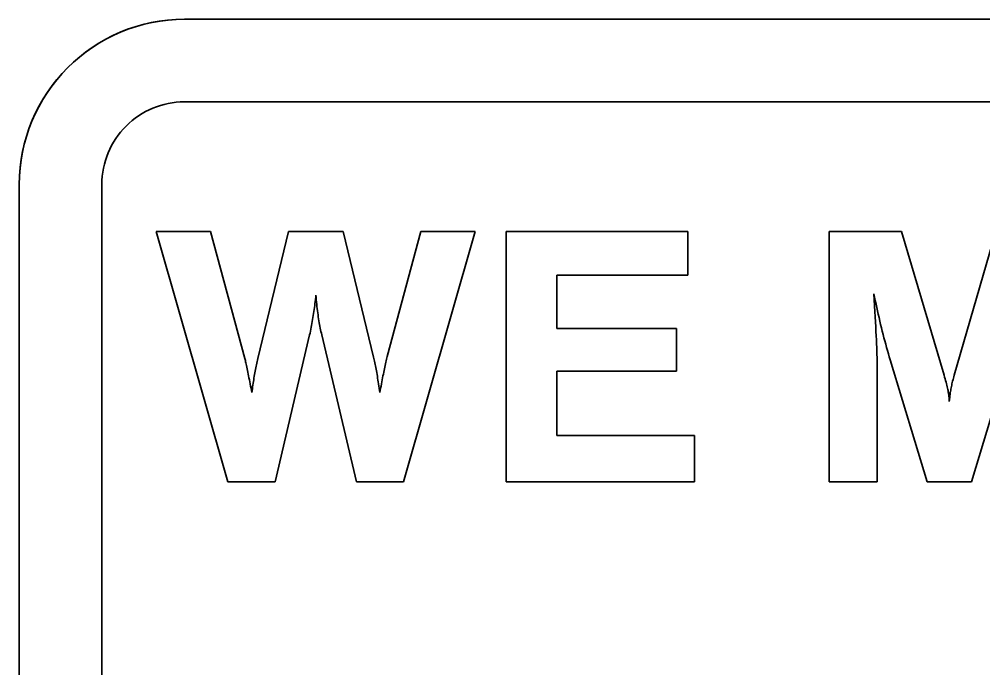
# Model space of a CAD drawing. Extents: x 18 to 197, y 25 to 142.
# Drawn here: x 26.52 to 65.06, y 52.27 to 78.22 of the extents above; entities that cross this region are included whole.
import ezdxf

# ---------------------------------------------------------------- set-up
doc = ezdxf.new("R2010")
doc.units = 0

msp = doc.modelspace()

# ---------------------------------------------------------------- linework, layer by layer
at = {"color": 7, "lineweight": 35}
for p, q in [((33.116871, 78.223732), (97.196869, 78.223732)), ((33.116871, 74.923729), (97.196869, 74.923729)), ((26.516865, 31.411736), (26.516865, 71.623726)), ((26.516865, 71.623726), (26.516865, 31.411736)), ((29.816868, 71.623726), (29.816868, 31.411736))]:
    msp.add_line(p, q, dxfattribs=at)
at = {"color": 7, "lineweight": 35, "ltscale": 0.054141}
msp.add_line((31.992359, 69.743797), (34.158009, 69.743797), dxfattribs=at)
at = {"color": 7, "lineweight": 35, "ltscale": 0.260011}
msp.add_line((34.850475, 59.743797), (31.992359, 69.743797), dxfattribs=at)
at = {"color": 7, "lineweight": 35, "ltscale": 0.131544}
msp.add_line((34.158009, 69.743797), (35.536152, 64.665718), dxfattribs=at)
at = {"color": 7, "lineweight": 35, "ltscale": 0.130576}
msp.add_line((36.052105, 64.665718), (37.274097, 69.743797), dxfattribs=at)
at = {"color": 7, "lineweight": 35, "ltscale": 0.05482}
msp.add_line((37.274097, 69.743797), (39.4669, 69.743797), dxfattribs=at)
at = {"color": 7, "lineweight": 35, "ltscale": 0.129011}
msp.add_line((39.4669, 69.743797), (40.67532, 64.72683), dxfattribs=at)
at = {"color": 7, "lineweight": 35, "ltscale": 0.129401}
msp.add_line((41.218426, 64.747185), (42.569416, 69.743797), dxfattribs=at)
at = {"color": 7, "lineweight": 35, "ltscale": 0.260057}
msp.add_line((44.741848, 69.743797), (41.876949, 59.743797), dxfattribs=at)
at = {"color": 7, "lineweight": 35, "ltscale": 0.054311}
msp.add_line((42.569416, 69.743797), (44.741848, 69.743797), dxfattribs=at)
at = {"color": 7, "lineweight": 35, "ltscale": 0.181433}
msp.add_line((45.977421, 69.743797), (53.234722, 69.743797), dxfattribs=at)
at = {"color": 7, "lineweight": 35, "ltscale": 0.25}
for p, q in [((45.977421, 59.743797), (45.977421, 69.743797)), ((58.889851, 59.743797), (58.889851, 69.743797))]:
    msp.add_line(p, q, dxfattribs=at)
at = {"color": 7, "lineweight": 35, "ltscale": 0.043449}
msp.add_line((53.234722, 69.743797), (53.234722, 68.005852), dxfattribs=at)
at = {"color": 7, "lineweight": 35, "ltscale": 0.072301}
msp.add_line((58.889851, 69.743797), (61.781902, 69.743797), dxfattribs=at)
at = {"color": 7, "lineweight": 35, "ltscale": 0.149723}
msp.add_line((61.781902, 69.743797), (63.479122, 64.00042), dxfattribs=at)
at = {"color": 7, "lineweight": 35, "ltscale": 0.149484}
msp.add_line((63.886448, 64.00042), (65.549728, 69.743797), dxfattribs=at)
at = {"color": 7, "lineweight": 35, "ltscale": 0.053293}
msp.add_line((48.007298, 68.005852), (48.007298, 65.874138), dxfattribs=at)
at = {"color": 7, "lineweight": 35, "ltscale": 0.130686}
msp.add_line((53.234722, 68.005852), (48.007298, 68.005852), dxfattribs=at)
at = {"color": 7, "lineweight": 35, "ltscale": 0.002099}
msp.add_line((38.364254, 67.114067), (38.354343, 67.030693), dxfattribs=at)
at = {"color": 7, "lineweight": 35, "ltscale": 0.002112}
msp.add_line((38.373898, 67.197975), (38.364254, 67.114067), dxfattribs=at)
at = {"color": 7, "lineweight": 35, "ltscale": 0.002331}
msp.add_line((38.380955, 67.105003), (38.373898, 67.197975), dxfattribs=at)
at = {"color": 7, "lineweight": 35, "ltscale": 0.002297}
msp.add_line((38.388561, 67.013451), (38.380955, 67.105003), dxfattribs=at)
at = {"color": 7, "lineweight": 35, "ltscale": 0.006162}
msp.add_line((60.67532, 67.259071), (60.689808, 67.013008), dxfattribs=at)
at = {"color": 7, "lineweight": 35, "ltscale": 0.003524}
msp.add_line((60.702778, 67.120811), (60.67532, 67.259071), dxfattribs=at)
at = {"color": 7, "lineweight": 35, "ltscale": 0.003515}
msp.add_line((60.730854, 66.98304), (60.702778, 67.120811), dxfattribs=at)
at = {"color": 7, "lineweight": 35, "ltscale": 0.002036}
msp.add_line((38.311977, 66.70266), (38.300709, 66.622002), dxfattribs=at)
at = {"color": 7, "lineweight": 35, "ltscale": 0.002048}
msp.add_line((38.322979, 66.783852), (38.311977, 66.70266), dxfattribs=at)
at = {"color": 7, "lineweight": 35, "ltscale": 0.002061}
msp.add_line((38.333706, 66.865593), (38.322979, 66.783852), dxfattribs=at)
at = {"color": 7, "lineweight": 35, "ltscale": 0.002073}
msp.add_line((38.344158, 66.947868), (38.333706, 66.865593), dxfattribs=at)
at = {"color": 7, "lineweight": 35, "ltscale": 0.002086}
for p, q in [((38.354343, 67.030693), (38.344158, 66.947868)), ((40.990597, 63.652824), (41.006275, 63.734795))]:
    msp.add_line(p, q, dxfattribs=at)
at = {"color": 7, "lineweight": 35, "ltscale": 0.002262}
msp.add_line((38.396702, 66.923332), (38.388561, 67.013451), dxfattribs=at)
at = {"color": 7, "lineweight": 35, "ltscale": 0.002228}
msp.add_line((38.405392, 66.834633), (38.396702, 66.923332), dxfattribs=at)
at = {"color": 7, "lineweight": 35, "ltscale": 0.002194}
msp.add_line((38.414631, 66.747368), (38.405392, 66.834633), dxfattribs=at)
at = {"color": 7, "lineweight": 35, "ltscale": 0.00216}
msp.add_line((38.424404, 66.661522), (38.414631, 66.747368), dxfattribs=at)
at = {"color": 7, "lineweight": 35, "ltscale": 0.005905}
msp.add_line((60.689808, 67.013008), (60.703426, 66.777199), dxfattribs=at)
at = {"color": 7, "lineweight": 35, "ltscale": 0.005648}
msp.add_line((60.703426, 66.777199), (60.71616, 66.551643), dxfattribs=at)
at = {"color": 7, "lineweight": 35, "ltscale": 0.003507}
msp.add_line((60.759533, 66.845726), (60.730854, 66.98304), dxfattribs=at)
at = {"color": 7, "lineweight": 35, "ltscale": 0.003498}
msp.add_line((60.78883, 66.7089), (60.759533, 66.845726), dxfattribs=at)
at = {"color": 7, "lineweight": 35, "ltscale": 0.00349}
msp.add_line((60.818729, 66.572548), (60.78883, 66.7089), dxfattribs=at)
at = {"color": 7, "lineweight": 35, "ltscale": 0.001985}
msp.add_line((38.25285, 66.304695), (38.240017, 66.226357), dxfattribs=at)
at = {"color": 7, "lineweight": 35, "ltscale": 0.00199}
for p, q in [((38.26527, 66.383308), (38.25285, 66.304695)), ((38.481297, 66.253746), (38.468937, 66.33239))]:
    msp.add_line(p, q, dxfattribs=at)
at = {"color": 7, "lineweight": 35, "ltscale": 0.001999}
msp.add_line((38.277355, 66.462334), (38.26527, 66.383308), dxfattribs=at)
at = {"color": 7, "lineweight": 35, "ltscale": 0.002011}
msp.add_line((38.289173, 66.541893), (38.277355, 66.462334), dxfattribs=at)
at = {"color": 7, "lineweight": 35, "ltscale": 0.002023}
msp.add_line((38.300709, 66.622002), (38.289173, 66.541893), dxfattribs=at)
at = {"color": 7, "lineweight": 35, "ltscale": 0.002126}
msp.add_line((38.434719, 66.577095), (38.424404, 66.661522), dxfattribs=at)
at = {"color": 7, "lineweight": 35, "ltscale": 0.002093}
msp.add_line((38.445583, 66.494102), (38.434719, 66.577095), dxfattribs=at)
at = {"color": 7, "lineweight": 35, "ltscale": 0.002059}
msp.add_line((38.456989, 66.412529), (38.445583, 66.494102), dxfattribs=at)
at = {"color": 7, "lineweight": 35, "ltscale": 0.002026}
msp.add_line((38.468937, 66.33239), (38.456989, 66.412529), dxfattribs=at)
at = {"color": 7, "lineweight": 35, "ltscale": 0.005391}
msp.add_line((60.71616, 66.551643), (60.728001, 66.336327), dxfattribs=at)
at = {"color": 7, "lineweight": 35, "ltscale": 0.005134}
msp.add_line((60.728001, 66.336327), (60.738964, 66.131279), dxfattribs=at)
at = {"color": 7, "lineweight": 35, "ltscale": 0.003482}
msp.add_line((60.849247, 66.436668), (60.818729, 66.572548), dxfattribs=at)
at = {"color": 7, "lineweight": 35, "ltscale": 0.003473}
msp.add_line((60.880375, 66.301262), (60.849247, 66.436668), dxfattribs=at)
at = {"color": 7, "lineweight": 35, "ltscale": 0.001965}
msp.add_line((38.199078, 65.992943), (38.18462, 65.915688), dxfattribs=at)
at = {"color": 7, "lineweight": 35, "ltscale": 0.00197}
msp.add_line((38.213131, 66.070473), (38.199078, 65.992943), dxfattribs=at)
at = {"color": 7, "lineweight": 35, "ltscale": 0.001975}
msp.add_line((38.22678, 66.148277), (38.213131, 66.070473), dxfattribs=at)
at = {"color": 7, "lineweight": 35, "ltscale": 0.00198}
msp.add_line((38.240017, 66.226357), (38.22678, 66.148277), dxfattribs=at)
at = {"color": 7, "lineweight": 35, "ltscale": 0.001953}
msp.add_line((38.493923, 66.176659), (38.481297, 66.253746), dxfattribs=at)
at = {"color": 7, "lineweight": 35, "ltscale": 0.001916}
msp.add_line((38.506817, 66.101128), (38.493923, 66.176659), dxfattribs=at)
at = {"color": 7, "lineweight": 35, "ltscale": 0.001878}
msp.add_line((38.519993, 66.027168), (38.506817, 66.101128), dxfattribs=at)
at = {"color": 7, "lineweight": 35, "ltscale": 0.001841}
msp.add_line((38.533436, 65.954765), (38.519993, 66.027168), dxfattribs=at)
at = {"color": 7, "lineweight": 35, "ltscale": 0.001804}
msp.add_line((38.547146, 65.883919), (38.533436, 65.954765), dxfattribs=at)
at = {"color": 7, "lineweight": 35, "ltscale": 0.004877}
msp.add_line((60.738964, 66.131279), (60.749043, 65.93647), dxfattribs=at)
at = {"color": 7, "lineweight": 35, "ltscale": 0.00462}
msp.add_line((60.749043, 65.93647), (60.758244, 65.751915), dxfattribs=at)
at = {"color": 7, "lineweight": 35, "ltscale": 0.003465}
msp.add_line((60.912113, 66.166328), (60.880375, 66.301262), dxfattribs=at)
at = {"color": 7, "lineweight": 35, "ltscale": 0.003457}
msp.add_line((60.944462, 66.031883), (60.912113, 66.166328), dxfattribs=at)
at = {"color": 7, "lineweight": 35, "ltscale": 0.003449}
msp.add_line((60.977421, 65.897911), (60.944462, 66.031883), dxfattribs=at)
at = {"color": 7, "lineweight": 35, "ltscale": 0.150633}
msp.add_line((38.122707, 65.609383), (36.744564, 59.743797), dxfattribs=at)
at = {"color": 7, "lineweight": 35, "ltscale": 0.001946}
for p, q in [((38.138798, 65.685555), (38.122707, 65.609383)), ((63.479122, 64.00042), (63.501492, 63.92588))]:
    msp.add_line(p, q, dxfattribs=at)
at = {"color": 7, "lineweight": 35, "ltscale": 0.001951}
msp.add_line((38.154476, 65.761986), (38.138798, 65.685555), dxfattribs=at)
at = {"color": 7, "lineweight": 35, "ltscale": 0.001956}
msp.add_line((38.16975, 65.838707), (38.154476, 65.761986), dxfattribs=at)
at = {"color": 7, "lineweight": 35, "ltscale": 0.00196}
for p, q in [((38.18462, 65.915688), (38.16975, 65.838707)), ((41.037235, 63.893654), (41.052509, 63.970543))]:
    msp.add_line(p, q, dxfattribs=at)
at = {"color": 7, "lineweight": 35, "ltscale": 0.001767}
msp.add_line((38.561131, 65.814644), (38.547146, 65.883919), dxfattribs=at)
at = {"color": 7, "lineweight": 35, "ltscale": 0.00173}
for p, q in [((38.57539, 65.746925), (38.561131, 65.814644)), ((41.11198, 64.260567), (41.12624, 64.328285))]:
    msp.add_line(p, q, dxfattribs=at)
at = {"color": 7, "lineweight": 35, "ltscale": 0.001693}
msp.add_line((38.589916, 65.680763), (38.57539, 65.746925), dxfattribs=at)
at = {"color": 7, "lineweight": 35, "ltscale": 0.001657}
for p, q in [((38.604717, 65.616173), (38.589916, 65.680763)), ((35.955868, 64.227577), (35.968601, 64.29261))]:
    msp.add_line(p, q, dxfattribs=at)
at = {"color": 7, "lineweight": 35, "ltscale": 0.150876}
msp.add_line((39.996433, 59.743797), (38.604717, 65.616173), dxfattribs=at)
at = {"color": 7, "lineweight": 35, "ltscale": 0.119484}
for p, q in [((48.007298, 65.874138), (52.786655, 65.874138)), ((52.786655, 64.163353), (48.007298, 64.163353))]:
    msp.add_line(p, q, dxfattribs=at)
at = {"color": 7, "lineweight": 35, "ltscale": 0.04277}
msp.add_line((52.786655, 65.874138), (52.786655, 64.163353), dxfattribs=at)
at = {"color": 7, "lineweight": 35, "ltscale": 0.004363}
msp.add_line((60.758244, 65.751915), (60.76656, 65.577599), dxfattribs=at)
at = {"color": 7, "lineweight": 35, "ltscale": 0.004105}
msp.add_line((60.76656, 65.577599), (60.773998, 65.413551), dxfattribs=at)
at = {"color": 7, "lineweight": 35, "ltscale": 0.003434}
msp.add_line((61.01086, 65.764671), (60.977421, 65.897911), dxfattribs=at)
at = {"color": 7, "lineweight": 35, "ltscale": 0.003412}
msp.add_line((61.044636, 65.632454), (61.01086, 65.764671), dxfattribs=at)
at = {"color": 7, "lineweight": 35, "ltscale": 0.003389}
msp.add_line((61.078747, 65.501259), (61.044636, 65.632454), dxfattribs=at)
at = {"color": 7, "lineweight": 35, "ltscale": 0.003848}
msp.add_line((60.773998, 65.413551), (60.780544, 65.259758), dxfattribs=at)
at = {"color": 7, "lineweight": 35, "ltscale": 0.00366}
msp.add_line((60.780544, 65.259758), (60.78635, 65.113487), dxfattribs=at)
at = {"color": 7, "lineweight": 35, "ltscale": 0.003366}
msp.add_line((61.113201, 65.371086), (61.078747, 65.501259), dxfattribs=at)
at = {"color": 7, "lineweight": 35, "ltscale": 0.003344}
msp.add_line((61.147999, 65.241936), (61.113201, 65.371086), dxfattribs=at)
at = {"color": 7, "lineweight": 35, "ltscale": 0.003322}
msp.add_line((61.183125, 65.113792), (61.147999, 65.241936), dxfattribs=at)
at = {"color": 7, "lineweight": 35, "ltscale": 0.003539}
msp.add_line((60.78635, 65.113487), (60.791546, 64.972038), dxfattribs=at)
at = {"color": 7, "lineweight": 35, "ltscale": 0.003418}
msp.add_line((60.791546, 64.972038), (60.796131, 64.835411), dxfattribs=at)
at = {"color": 7, "lineweight": 35, "ltscale": 0.003297}
msp.add_line((60.796131, 64.835411), (60.800098, 64.703606), dxfattribs=at)
at = {"color": 7, "lineweight": 35, "ltscale": 0.003299}
msp.add_line((61.218601, 64.986671), (61.183125, 65.113792), dxfattribs=at)
at = {"color": 7, "lineweight": 35, "ltscale": 0.003277}
msp.add_line((61.254406, 64.860573), (61.218601, 64.986671), dxfattribs=at)
at = {"color": 7, "lineweight": 35, "ltscale": 0.003255}
msp.add_line((61.290562, 64.735481), (61.254406, 64.860573), dxfattribs=at)
at = {"color": 7, "lineweight": 35, "ltscale": 0.000954}
msp.add_line((35.536152, 64.665718), (35.544636, 64.628517), dxfattribs=at)
at = {"color": 7, "lineweight": 35, "ltscale": 0.00105}
msp.add_line((35.544636, 64.628517), (35.553799, 64.587517), dxfattribs=at)
at = {"color": 7, "lineweight": 35, "ltscale": 0.001147}
msp.add_line((35.553799, 64.587517), (35.563641, 64.542717), dxfattribs=at)
at = {"color": 7, "lineweight": 35, "ltscale": 0.001244}
msp.add_line((35.563641, 64.542717), (35.574169, 64.494102), dxfattribs=at)
at = {"color": 7, "lineweight": 35, "ltscale": 0.00134}
msp.add_line((35.574169, 64.494102), (35.585369, 64.441689), dxfattribs=at)
at = {"color": 7, "lineweight": 35, "ltscale": 0.001436}
msp.add_line((35.585369, 64.441689), (35.597248, 64.385475), dxfattribs=at)
at = {"color": 7, "lineweight": 35, "ltscale": 0.001533}
msp.add_line((35.597248, 64.385475), (35.609806, 64.325462), dxfattribs=at)
at = {"color": 7, "lineweight": 35, "ltscale": 0.00162}
msp.add_line((35.98167, 64.356834), (35.995075, 64.420235), dxfattribs=at)
at = {"color": 7, "lineweight": 35, "ltscale": 0.001602}
msp.add_line((35.995075, 64.420235), (36.008823, 64.482826), dxfattribs=at)
at = {"color": 7, "lineweight": 35, "ltscale": 0.001584}
msp.add_line((36.008823, 64.482826), (36.022907, 64.544609), dxfattribs=at)
at = {"color": 7, "lineweight": 35, "ltscale": 0.001566}
msp.add_line((36.022907, 64.544609), (36.037334, 64.605568), dxfattribs=at)
at = {"color": 7, "lineweight": 35, "ltscale": 0.001548}
msp.add_line((36.037334, 64.605568), (36.052105, 64.665718), dxfattribs=at)
at = {"color": 7, "lineweight": 35, "ltscale": 0.001418}
msp.add_line((40.67532, 64.72683), (40.688831, 64.67173), dxfattribs=at)
at = {"color": 7, "lineweight": 35, "ltscale": 0.001455}
msp.add_line((40.688831, 64.67173), (40.702206, 64.615074), dxfattribs=at)
at = {"color": 7, "lineweight": 35, "ltscale": 0.001492}
msp.add_line((40.702206, 64.615074), (40.715443, 64.556862), dxfattribs=at)
at = {"color": 7, "lineweight": 35, "ltscale": 0.00153}
msp.add_line((40.715443, 64.556862), (40.728542, 64.497093), dxfattribs=at)
at = {"color": 7, "lineweight": 35, "ltscale": 0.001567}
msp.add_line((40.728542, 64.497093), (40.741512, 64.435753), dxfattribs=at)
at = {"color": 7, "lineweight": 35, "ltscale": 0.001605}
msp.add_line((40.741512, 64.435753), (40.754345, 64.372856), dxfattribs=at)
at = {"color": 7, "lineweight": 35, "ltscale": 0.00168}
for p, q in [((41.12624, 64.328285), (41.140217, 64.394035)), ((40.767033, 64.308388), (40.779598, 64.242378))]:
    msp.add_line(p, q, dxfattribs=at)
at = {"color": 7, "lineweight": 35, "ltscale": 0.001631}
msp.add_line((41.140217, 64.394035), (41.153934, 64.457817), dxfattribs=at)
at = {"color": 7, "lineweight": 35, "ltscale": 0.001581}
msp.add_line((41.153934, 64.457817), (41.167377, 64.51963), dxfattribs=at)
at = {"color": 7, "lineweight": 35, "ltscale": 0.001532}
msp.add_line((41.167377, 64.51963), (41.180546, 64.579475), dxfattribs=at)
at = {"color": 7, "lineweight": 35, "ltscale": 0.001482}
msp.add_line((41.180546, 64.579475), (41.193447, 64.637352), dxfattribs=at)
at = {"color": 7, "lineweight": 35, "ltscale": 0.001433}
msp.add_line((41.193447, 64.637352), (41.206074, 64.69326), dxfattribs=at)
at = {"color": 7, "lineweight": 35, "ltscale": 0.001383}
msp.add_line((41.206074, 64.69326), (41.218426, 64.747185), dxfattribs=at)
at = {"color": 7, "lineweight": 35, "ltscale": 0.003176}
msp.add_line((60.800098, 64.703606), (60.803455, 64.576622), dxfattribs=at)
at = {"color": 7, "lineweight": 35, "ltscale": 0.003055}
msp.add_line((60.803455, 64.576622), (60.80621, 64.45446), dxfattribs=at)
at = {"color": 7, "lineweight": 35, "ltscale": 0.002934}
msp.add_line((60.80621, 64.45446), (60.808346, 64.337105), dxfattribs=at)
at = {"color": 7, "lineweight": 35, "ltscale": 0.003233}
msp.add_line((61.327053, 64.611412), (61.290562, 64.735481), dxfattribs=at)
at = {"color": 7, "lineweight": 35, "ltscale": 0.127142}
msp.add_line((62.800236, 59.743797), (61.327053, 64.611412), dxfattribs=at)
at = {"color": 7, "lineweight": 35, "ltscale": 0.129189}
msp.add_line((66.065674, 64.692879), (64.578918, 59.743797), dxfattribs=at)
at = {"color": 7, "lineweight": 35, "ltscale": 0.001629}
msp.add_line((35.609806, 64.325462), (35.623043, 64.26165), dxfattribs=at)
at = {"color": 7, "lineweight": 35, "ltscale": 0.001726}
msp.add_line((35.623043, 64.26165), (35.636967, 64.194038), dxfattribs=at)
at = {"color": 7, "lineweight": 35, "ltscale": 0.001823}
msp.add_line((35.636967, 64.194038), (35.651562, 64.122612), dxfattribs=at)
at = {"color": 7, "lineweight": 35, "ltscale": 0.001891}
msp.add_line((35.651562, 64.122612), (35.66663, 64.048485), dxfattribs=at)
at = {"color": 7, "lineweight": 35, "ltscale": 0.001932}
msp.add_line((35.66663, 64.048485), (35.681973, 63.972725), dxfattribs=at)
at = {"color": 7, "lineweight": 35, "ltscale": 0.001731}
msp.add_line((35.908283, 63.959282), (35.91972, 64.027565), dxfattribs=at)
at = {"color": 7, "lineweight": 35, "ltscale": 0.001712}
msp.add_line((35.91972, 64.027565), (35.931431, 64.095055), dxfattribs=at)
at = {"color": 7, "lineweight": 35, "ltscale": 0.001694}
msp.add_line((35.931431, 64.095055), (35.943478, 64.16172), dxfattribs=at)
at = {"color": 7, "lineweight": 35, "ltscale": 0.001675}
msp.add_line((35.943478, 64.16172), (35.955868, 64.227577), dxfattribs=at)
at = {"color": 7, "lineweight": 35, "ltscale": 0.001639}
msp.add_line((35.968601, 64.29261), (35.98167, 64.356834), dxfattribs=at)
at = {"color": 7, "lineweight": 35, "ltscale": 0.001643}
msp.add_line((40.754345, 64.372856), (40.767033, 64.308388), dxfattribs=at)
at = {"color": 7, "lineweight": 35, "ltscale": 0.001718}
msp.add_line((40.779598, 64.242378), (40.792019, 64.174782), dxfattribs=at)
at = {"color": 7, "lineweight": 35, "ltscale": 0.001756}
msp.add_line((40.792019, 64.174782), (40.80431, 64.105644), dxfattribs=at)
at = {"color": 7, "lineweight": 35, "ltscale": 0.001799}
msp.add_line((40.80431, 64.105644), (40.816532, 64.034737), dxfattribs=at)
at = {"color": 7, "lineweight": 35, "ltscale": 0.001847}
msp.add_line((40.816532, 64.034737), (40.828747, 63.961861), dxfattribs=at)
at = {"color": 7, "lineweight": 35, "ltscale": 0.001918}
msp.add_line((41.052509, 63.970543), (41.067646, 64.045738), dxfattribs=at)
at = {"color": 7, "lineweight": 35, "ltscale": 0.001875}
msp.add_line((41.067646, 64.045738), (41.082653, 64.119225), dxfattribs=at)
at = {"color": 7, "lineweight": 35, "ltscale": 0.001829}
msp.add_line((41.082653, 64.119225), (41.097454, 64.19088), dxfattribs=at)
at = {"color": 7, "lineweight": 35, "ltscale": 0.00178}
msp.add_line((41.097454, 64.19088), (41.11198, 64.260567), dxfattribs=at)
at = {"color": 7, "lineweight": 35, "ltscale": 0.064325}
msp.add_line((48.007298, 64.163353), (48.007298, 61.59037), dxfattribs=at)
at = {"color": 7, "lineweight": 35, "ltscale": 0.002813}
msp.add_line((60.808346, 64.337105), (60.809872, 64.224586), dxfattribs=at)
at = {"color": 7, "lineweight": 35, "ltscale": 0.002693}
msp.add_line((60.809872, 64.224586), (60.810795, 64.116875), dxfattribs=at)
at = {"color": 7, "lineweight": 35, "ltscale": 0.002572}
msp.add_line((60.810795, 64.116875), (60.8111, 64.014), dxfattribs=at)
at = {"color": 7, "lineweight": 35, "ltscale": 0.017142}
msp.add_line((60.8111, 64.014), (60.8111, 63.328316), dxfattribs=at)
at = {"color": 7, "lineweight": 35, "ltscale": 0.001543}
msp.add_line((63.869244, 63.941154), (63.886448, 64.00042), dxfattribs=at)
at = {"color": 7, "lineweight": 35, "ltscale": 0.001974}
msp.add_line((35.681973, 63.972725), (35.69759, 63.895317), dxfattribs=at)
at = {"color": 7, "lineweight": 35, "ltscale": 0.002015}
msp.add_line((35.69759, 63.895317), (35.713474, 63.816307), dxfattribs=at)
at = {"color": 7, "lineweight": 35, "ltscale": 0.002057}
msp.add_line((35.713474, 63.816307), (35.729633, 63.735649), dxfattribs=at)
at = {"color": 7, "lineweight": 35, "ltscale": 0.002097}
msp.add_line((35.729633, 63.735649), (35.746059, 63.653374), dxfattribs=at)
at = {"color": 7, "lineweight": 35, "ltscale": 0.002139}
for p, q in [((35.746059, 63.653374), (35.76276, 63.569466)), ((40.889851, 63.567924), (40.902065, 63.483238))]:
    msp.add_line(p, q, dxfattribs=at)
at = {"color": 7, "lineweight": 35, "ltscale": 0.001848}
msp.add_line((35.843922, 63.532387), (35.854137, 63.605583), dxfattribs=at)
at = {"color": 7, "lineweight": 35, "ltscale": 0.001828}
msp.add_line((35.854137, 63.605583), (35.864559, 63.67794), dxfattribs=at)
at = {"color": 7, "lineweight": 35, "ltscale": 0.001809}
msp.add_line((35.864559, 63.67794), (35.875187, 63.749504), dxfattribs=at)
at = {"color": 7, "lineweight": 35, "ltscale": 0.001789}
msp.add_line((35.875187, 63.749504), (35.886013, 63.820244), dxfattribs=at)
at = {"color": 7, "lineweight": 35, "ltscale": 0.00177}
msp.add_line((35.886013, 63.820244), (35.897045, 63.89016), dxfattribs=at)
at = {"color": 7, "lineweight": 35, "ltscale": 0.001751}
msp.add_line((35.897045, 63.89016), (35.908283, 63.959282), dxfattribs=at)
at = {"color": 7, "lineweight": 35, "ltscale": 0.001896}
msp.add_line((40.828747, 63.961861), (40.840969, 63.887001), dxfattribs=at)
at = {"color": 7, "lineweight": 35, "ltscale": 0.001944}
msp.add_line((40.840969, 63.887001), (40.853191, 63.810188), dxfattribs=at)
at = {"color": 7, "lineweight": 35, "ltscale": 0.001993}
msp.add_line((40.853191, 63.810188), (40.865406, 63.731407), dxfattribs=at)
at = {"color": 7, "lineweight": 35, "ltscale": 0.002042}
msp.add_line((40.865406, 63.731407), (40.877628, 63.650658), dxfattribs=at)
at = {"color": 7, "lineweight": 35, "ltscale": 0.002091}
msp.add_line((40.877628, 63.650658), (40.889851, 63.567924), dxfattribs=at)
at = {"color": 7, "lineweight": 35, "ltscale": 0.002129}
msp.add_line((40.974773, 63.56916), (40.990597, 63.652824), dxfattribs=at)
at = {"color": 7, "lineweight": 35, "ltscale": 0.002045}
msp.add_line((41.006275, 63.734795), (41.021824, 63.815086), dxfattribs=at)
at = {"color": 7, "lineweight": 35, "ltscale": 0.002002}
msp.add_line((41.021824, 63.815086), (41.037235, 63.893654), dxfattribs=at)
at = {"color": 7, "lineweight": 35, "ltscale": 0.001864}
msp.add_line((63.501492, 63.92588), (63.522434, 63.854317), dxfattribs=at)
at = {"color": 7, "lineweight": 35, "ltscale": 0.001782}
msp.add_line((63.522434, 63.854317), (63.54195, 63.785759), dxfattribs=at)
at = {"color": 7, "lineweight": 35, "ltscale": 0.001701}
msp.add_line((63.54195, 63.785759), (63.560047, 63.720177), dxfattribs=at)
at = {"color": 7, "lineweight": 35, "ltscale": 0.001619}
msp.add_line((63.560047, 63.720177), (63.57671, 63.657585), dxfattribs=at)
at = {"color": 7, "lineweight": 35, "ltscale": 0.001538}
msp.add_line((63.57671, 63.657585), (63.591953, 63.597969), dxfattribs=at)
at = {"color": 7, "lineweight": 35, "ltscale": 0.001344}
msp.add_line((63.773487, 63.552895), (63.784519, 63.605507), dxfattribs=at)
at = {"color": 7, "lineweight": 35, "ltscale": 0.001372}
msp.add_line((63.784519, 63.605507), (63.796436, 63.659065), dxfattribs=at)
at = {"color": 7, "lineweight": 35, "ltscale": 0.0014}
msp.add_line((63.796436, 63.659065), (63.809231, 63.713585), dxfattribs=at)
at = {"color": 7, "lineweight": 35, "ltscale": 0.001428}
msp.add_line((63.809231, 63.713585), (63.82291, 63.769051), dxfattribs=at)
at = {"color": 7, "lineweight": 35, "ltscale": 0.001456}
msp.add_line((63.82291, 63.769051), (63.837467, 63.825462), dxfattribs=at)
at = {"color": 7, "lineweight": 35, "ltscale": 0.001485}
msp.add_line((63.837467, 63.825462), (63.852917, 63.882835), dxfattribs=at)
at = {"color": 7, "lineweight": 35, "ltscale": 0.001514}
msp.add_line((63.852917, 63.882835), (63.869244, 63.941154), dxfattribs=at)
at = {"color": 7, "lineweight": 35, "ltscale": 0.00218}
msp.add_line((35.76276, 63.569466), (35.779736, 63.483925), dxfattribs=at)
at = {"color": 7, "lineweight": 35, "ltscale": 0.002222}
msp.add_line((35.779736, 63.483925), (35.796978, 63.396751), dxfattribs=at)
at = {"color": 7, "lineweight": 35, "ltscale": 0.002263}
msp.add_line((35.796978, 63.396751), (35.814495, 63.307945), dxfattribs=at)
at = {"color": 7, "lineweight": 35, "ltscale": 0.001906}
msp.add_line((35.814495, 63.307945), (35.8241, 63.383583), dxfattribs=at)
at = {"color": 7, "lineweight": 35, "ltscale": 0.001886}
msp.add_line((35.8241, 63.383583), (35.833904, 63.458397), dxfattribs=at)
at = {"color": 7, "lineweight": 35, "ltscale": 0.001867}
msp.add_line((35.833904, 63.458397), (35.843922, 63.532387), dxfattribs=at)
at = {"color": 7, "lineweight": 35, "ltscale": 0.002188}
msp.add_line((40.902065, 63.483238), (40.914288, 63.396584), dxfattribs=at)
at = {"color": 7, "lineweight": 35, "ltscale": 0.002237}
msp.add_line((40.914288, 63.396584), (40.92651, 63.307945), dxfattribs=at)
at = {"color": 7, "lineweight": 35, "ltscale": 0.002256}
msp.add_line((40.92651, 63.307945), (40.94273, 63.396721), dxfattribs=at)
at = {"color": 7, "lineweight": 35, "ltscale": 0.002214}
msp.add_line((40.94273, 63.396721), (40.95882, 63.483788), dxfattribs=at)
at = {"color": 7, "lineweight": 35, "ltscale": 0.002171}
msp.add_line((40.95882, 63.483788), (40.974773, 63.56916), dxfattribs=at)
at = {"color": 7, "lineweight": 35, "ltscale": 0.089613}
msp.add_line((60.8111, 63.328316), (60.8111, 59.743797), dxfattribs=at)
at = {"color": 7, "lineweight": 35, "ltscale": 0.001457}
msp.add_line((63.591953, 63.597969), (63.605762, 63.541359), dxfattribs=at)
at = {"color": 7, "lineweight": 35, "ltscale": 0.001376}
msp.add_line((63.605762, 63.541359), (63.618153, 63.487724), dxfattribs=at)
at = {"color": 7, "lineweight": 35, "ltscale": 0.001295}
msp.add_line((63.618153, 63.487724), (63.629124, 63.43708), dxfattribs=at)
at = {"color": 7, "lineweight": 35, "ltscale": 0.001215}
msp.add_line((63.629124, 63.43708), (63.63866, 63.389412), dxfattribs=at)
at = {"color": 7, "lineweight": 35, "ltscale": 0.001168}
msp.add_line((63.63866, 63.389412), (63.647114, 63.343452), dxfattribs=at)
at = {"color": 7, "lineweight": 35, "ltscale": 0.001155}
msp.add_line((63.647114, 63.343452), (63.654819, 63.297905), dxfattribs=at)
at = {"color": 7, "lineweight": 35, "ltscale": 0.001142}
msp.add_line((63.654819, 63.297905), (63.661777, 63.252754), dxfattribs=at)
at = {"color": 7, "lineweight": 35, "ltscale": 0.001129}
msp.add_line((63.661777, 63.252754), (63.667988, 63.208015), dxfattribs=at)
at = {"color": 7, "lineweight": 35, "ltscale": 0.001267}
msp.add_line((63.715885, 63.199333), (63.722569, 63.249565), dxfattribs=at)
at = {"color": 7, "lineweight": 35, "ltscale": 0.001269}
msp.add_line((63.722569, 63.249565), (63.729733, 63.299812), dxfattribs=at)
at = {"color": 7, "lineweight": 35, "ltscale": 0.00127}
msp.add_line((63.729733, 63.299812), (63.73737, 63.350044), dxfattribs=at)
at = {"color": 7, "lineweight": 35, "ltscale": 0.001272}
msp.add_line((63.73737, 63.350044), (63.74548, 63.400276), dxfattribs=at)
at = {"color": 7, "lineweight": 35, "ltscale": 0.001274}
msp.add_line((63.74548, 63.400276), (63.75407, 63.450523), dxfattribs=at)
at = {"color": 7, "lineweight": 35, "ltscale": 0.001289}
msp.add_line((63.75407, 63.450523), (63.76334, 63.501228), dxfattribs=at)
at = {"color": 7, "lineweight": 35, "ltscale": 0.001316}
msp.add_line((63.76334, 63.501228), (63.773487, 63.552895), dxfattribs=at)
at = {"color": 7, "lineweight": 35, "ltscale": 0.001117}
msp.add_line((63.667988, 63.208015), (63.67345, 63.163689), dxfattribs=at)
at = {"color": 7, "lineweight": 35, "ltscale": 0.001105}
msp.add_line((63.67345, 63.163689), (63.678165, 63.119759), dxfattribs=at)
at = {"color": 7, "lineweight": 35, "ltscale": 0.001092}
msp.add_line((63.678165, 63.119759), (63.682148, 63.076241), dxfattribs=at)
at = {"color": 7, "lineweight": 35, "ltscale": 0.001081}
msp.add_line((63.682148, 63.076241), (63.685368, 63.033134), dxfattribs=at)
at = {"color": 7, "lineweight": 35, "ltscale": 0.001069}
msp.add_line((63.685368, 63.033134), (63.687847, 62.99044), dxfattribs=at)
at = {"color": 7, "lineweight": 35, "ltscale": 0.001058}
msp.add_line((63.687847, 62.99044), (63.689579, 62.948143), dxfattribs=at)
at = {"color": 7, "lineweight": 35, "ltscale": 0.00126}
msp.add_line((63.689579, 62.948143), (63.693882, 62.998375), dxfattribs=at)
at = {"color": 7, "lineweight": 35, "ltscale": 0.001262}
msp.add_line((63.693882, 62.998375), (63.698673, 63.048622), dxfattribs=at)
at = {"color": 7, "lineweight": 35, "ltscale": 0.001263}
msp.add_line((63.698673, 63.048622), (63.703938, 63.098854), dxfattribs=at)
at = {"color": 7, "lineweight": 35, "ltscale": 0.001264}
msp.add_line((63.703938, 63.098854), (63.709675, 63.149086), dxfattribs=at)
at = {"color": 7, "lineweight": 35, "ltscale": 0.001266}
msp.add_line((63.709675, 63.149086), (63.715885, 63.199333), dxfattribs=at)
at = {"color": 7, "lineweight": 35, "ltscale": 0.137305}
msp.add_line((48.007298, 61.59037), (53.499485, 61.59037), dxfattribs=at)
at = {"color": 7, "lineweight": 35, "ltscale": 0.046164}
msp.add_line((53.499485, 61.59037), (53.499485, 59.743797), dxfattribs=at)
at = {"color": 7, "lineweight": 35, "ltscale": 0.047352}
msp.add_line((36.744564, 59.743797), (34.850475, 59.743797), dxfattribs=at)
at = {"color": 7, "lineweight": 35, "ltscale": 0.047013}
msp.add_line((41.876949, 59.743797), (39.996433, 59.743797), dxfattribs=at)
at = {"color": 7, "lineweight": 35, "ltscale": 0.188052}
msp.add_line((53.499485, 59.743797), (45.977421, 59.743797), dxfattribs=at)
at = {"color": 7, "lineweight": 35, "ltscale": 0.048031}
msp.add_line((60.8111, 59.743797), (58.889851, 59.743797), dxfattribs=at)
at = {"color": 7, "lineweight": 35, "ltscale": 0.044467}
msp.add_line((64.578918, 59.743797), (62.800236, 59.743797), dxfattribs=at)
at = {"color": 7, "lineweight": 35}
for radius, end in [(6.6, 180.000005), (6.6, 179.999995), (3.3, 180.000005)]:
    msp.add_arc((33.116871, 71.623726), radius, 90.000003, end, dxfattribs=at)

doc.saveas('drawing.dxf')
